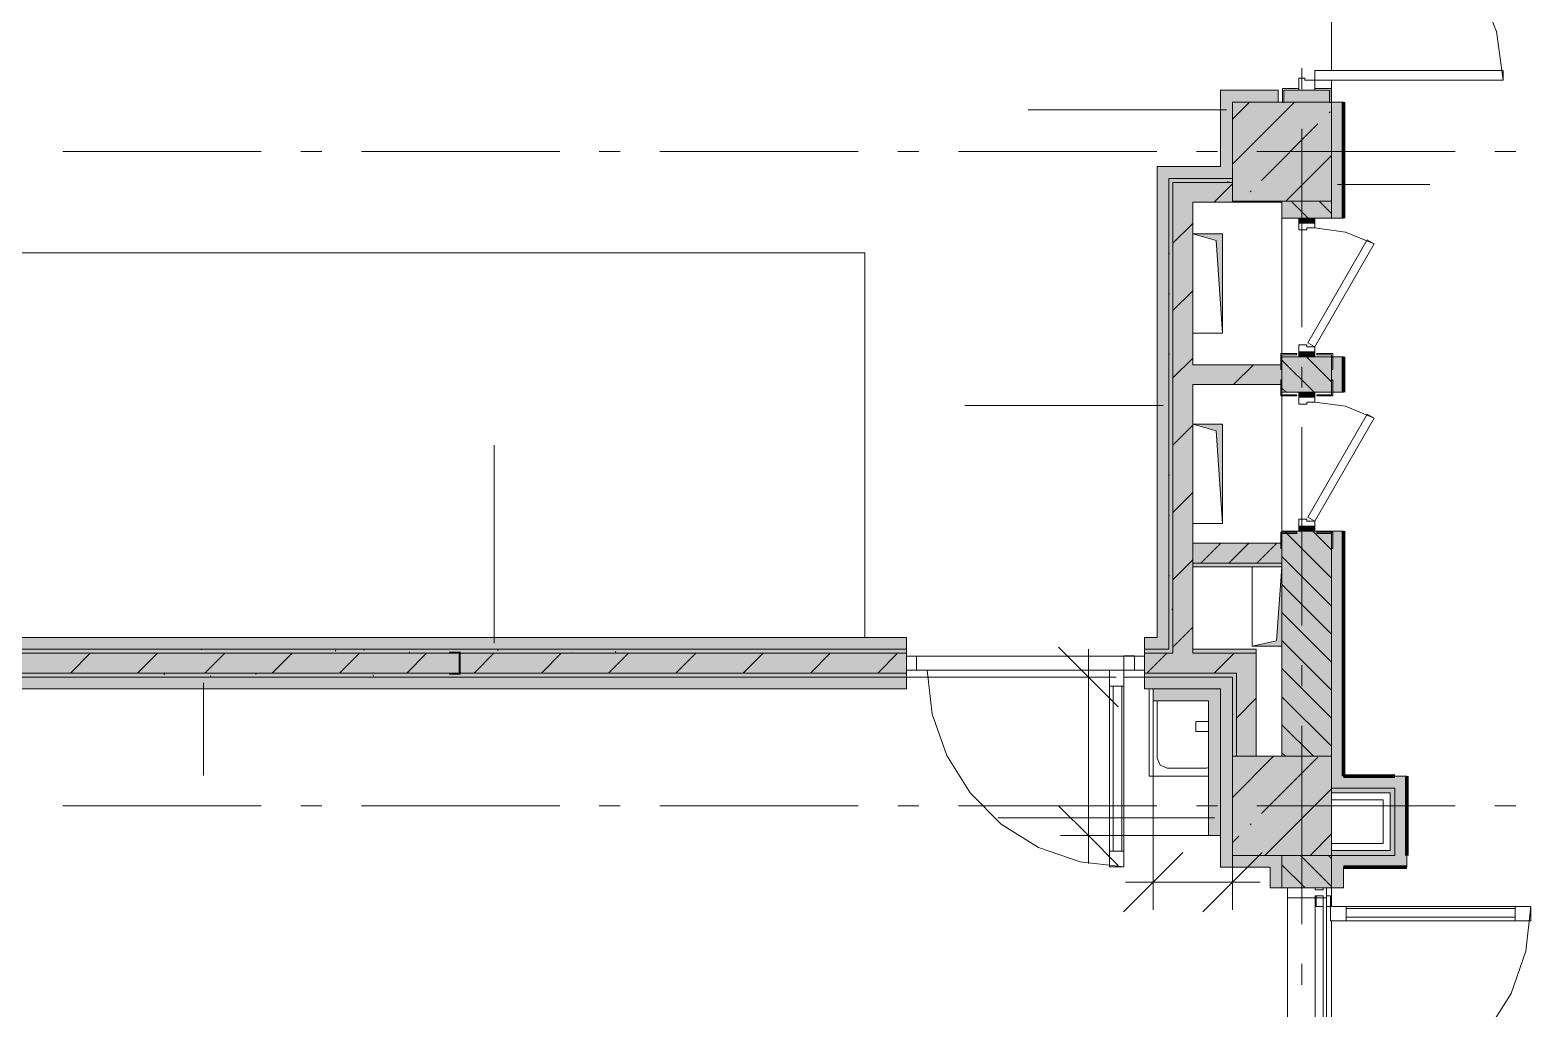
# Model space of a CAD drawing. Header units: millimetres. Extents: x -537608 to 253996, y -217170 to 186033.
# Drawn here: x -366877 to -359305, y -41225 to -36287 of the extents above; entities that cross this region are included whole.
import ezdxf

# ---------------------------------------------------------------- set-up
doc = ezdxf.new("R2010")
doc.units = ezdxf.units.MM
doc.layers.add('16) Лак 1.6м', color=160, linetype='Continuous', lineweight=90)
doc.layers.add('PDF _Геометрия', color=7, linetype='Continuous')
doc.layers.add('PDF _Сплошная заливка', color=7, linetype='Continuous', true_color=0xffffff)

msp = doc.modelspace()

# ---------------------------------------------------------------- hatches: boundary and pattern name
at = {"layer": 'PDF _Сплошная заливка', "transparency": 33554559}
h = msp.add_hatch(color=256, dxfattribs=at)
h.paths.add_polyline_path([(-360476.3682, -44350.6675), (-360311.3744, -44350.6675), (-360311.3744, -44200.6669), (-360561.3754, -44200.6669), (-360561.3754, -44350.6675)], flags=0)
h.paths.add_polyline_path([(-360396.373, -43500.6661), (-360311.3744, -43500.6661), (-360311.3744, -43305.6665), (-360561.3754, -43305.6665), (-360561.3754, -43500.6661), (-360476.3682, -43500.6661)], flags=0)
h.paths.add_polyline_path([(-360311.3744, -42605.6679), (-360311.3744, -41814.6659), (-360561.3754, -41814.6659), (-360561.3754, -42605.6679), (-360396.373, -42605.6679)], flags=0)
h.paths.add_polyline_path([(-360386.28, -40614.6673), (-360311.3744, -40614.6673), (-360311.3744, -40450.666), (-360561.3754, -40450.666), (-360561.3754, -40614.6673)], flags=0)
h.paths.add_polyline_path([(-360561.3754, -39950.666), (-360311.3744, -39950.666), (-360311.3744, -38814.666), (-360561.3754, -38814.666), (-360561.3754, -39616.9451)], flags=0)
h.paths.add_polyline_path([(-360476.3682, -38114.6652), (-360311.3744, -38114.6652), (-360311.3744, -37935.6664), (-360561.3754, -37935.6664), (-360561.3754, -38114.6652)], flags=0)
h.paths.add_polyline_path([(-360561.3754, -37235.6656), (-360311.3744, -37235.6656), (-360311.3744, -37150.6648), (-360561.3754, -37150.6648), (-360561.3754, -37155.6661)], flags=0)
h.paths.add_polyline_path([(-360381.3713, -34890.6654), (-360311.3744, -34888.6653), (-360311.3744, -31150.6649), (-360561.3754, -31150.6649), (-360559.3689, -34888.6653), (-360491.37, -34890.6654)], flags=0)
h.paths.add_polyline_path([(-360311.3744, -30650.665), (-360311.3744, -28150.6629), (-360561.3754, -28150.6629), (-360561.3754, -30650.665)], flags=0)
h.paths.add_polyline_path([(-360311.3744, -27650.6629), (-360311.3744, -22150.6621), (-360561.3754, -22150.6621), (-360561.3754, -27650.6629), (-360441.1028, -27650.6629)], flags=0)
h.paths.add_polyline_path([(-360311.3744, -21650.6621), (-360311.3744, -19150.661), (-360561.3754, -19150.661), (-360561.3754, -21650.6621), (-360528.5731, -21650.6621)], flags=0)
h.paths.add_polyline_path([(-360551.3685, -16890.6606), (-360311.3744, -16888.6605), (-360311.3744, -16151.0078), (-360561.3754, -16151.0078), (-360559.3689, -16888.6605), (-360551.3685, -16888.6605)], flags=0)
h.paths.add_polyline_path([(-360311.3744, -15651.0081), (-360311.3744, -10650.6589), (-360561.3754, -10650.6589), (-360561.3754, -15651.0081)], flags=0)
h.paths.add_polyline_path([(-360311.3744, -10150.6589), (-360313.3724, -9367.6587), (-360561.3754, -9367.6587), (-360561.3754, -10150.6589)], flags=0)
h.paths.add_polyline_path([(-360491.37, -7605.6587), (-360311.3744, -7603.6576), (-360311.3744, -7150.6582), (-360561.3754, -7150.6582), (-360559.3689, -7603.6576), (-360551.3685, -7605.6587)], flags=0)
at = {"layer": 'PDF _Сплошная заливка', "true_color": 0xff7d7d, "transparency": 33554559}
h = msp.add_hatch(color=11, dxfattribs=at)
h.paths.add_polyline_path([(-360251.3758, -40110.6671), (-360251.3758, -38814.666), (-360311.3744, -38814.666), (-360311.3744, -40110.6671)], flags=0)
h.paths.add_polyline_path([(-360251.3758, -38114.6652), (-360251.3758, -37935.6664), (-360311.3744, -37935.6664), (-360311.3744, -38114.6652)], flags=0)
h.paths.add_polyline_path([(-360311.3744, -37235.6656), (-360251.3758, -37235.6656), (-360251.3758, -36650.6648), (-360311.3744, -36650.6648), (-360311.3744, -37150.6648)], flags=0)
h.paths.add_polyline_path([(-360251.3758, -34890.6654), (-360251.3758, -28100.6648), (-360311.3744, -28100.6648), (-360311.3744, -34890.6654)], flags=0)
for points in [[(-360581.3721, -36650.6648), (-360581.3721, -36590.6662), (-360871.375, -36590.6662), (-360871.375, -36650.6648), (-360811.3679, -36650.6648)], [(-360871.375, -37035.6647), (-360871.375, -36975.6662), (-361191.373, -36975.6662), (-361191.373, -37035.6647), (-361131.3744, -37035.6647)], [(-360871.375, -40510.6667), (-360811.3679, -40510.6667), (-360811.3679, -39610.6671), (-360871.375, -39610.6671), (-360871.375, -40350.6655)], [(-359967.2978, -40450.666), (-359931.3693, -40450.666), (-359931.3693, -40050.6664), (-359991.3678, -40050.6664), (-359991.3678, -40450.666)], [(-360621.374, -40510.6667), (-360561.3754, -40510.6667), (-360561.3754, -40450.666), (-360811.3679, -40450.666), (-360811.3679, -40510.6667), (-360805.2708, -40510.6667)], [(-359931.3693, -40510.6667), (-359931.3693, -40450.666), (-360251.3758, -40450.666), (-360251.3758, -40510.6667), (-359967.2978, -40510.6667)]]:
    msp.add_hatch(color=11, dxfattribs=at).paths.add_polyline_path(points)
at = {"layer": 'PDF _Сплошная заливка', "transparency": 33554559}
for points in [[(-360811.3679, -37150.6648), (-360311.3744, -37150.6648), (-360313.3724, -36652.6649), (-360811.3679, -36650.6648), (-360811.3679, -37055.6657)], [(-361131.3744, -39410.6663), (-361111.3692, -39410.6663), (-361111.3692, -37035.6647), (-361131.3744, -37035.6647), (-361131.3744, -39260.952)], [(-360811.3679, -37055.6657), (-360811.3679, -37035.6647), (-361111.3692, -37035.6647), (-361111.3692, -37055.6657), (-361011.3687, -37055.6657)], [(-361111.3692, -39430.6651), (-361011.3687, -39430.6651), (-361011.3687, -37055.6657), (-361111.3692, -37055.6657), (-361111.3692, -39410.6663)], [(-360561.3754, -37155.6661), (-360561.3754, -37150.6648), (-360811.3679, -37150.6648), (-360811.3679, -37055.6657), (-361011.3687, -37055.6657), (-361011.3687, -37155.6661), (-360805.2708, -37155.6661)], [(-360561.3754, -38075.6666), (-360561.3754, -37975.6662), (-361011.3687, -37975.6662), (-361011.3687, -38075.6666), (-360805.2708, -38075.6666)], [(-361011.3687, -38975.6661), (-360561.3754, -38975.6661), (-360561.3754, -38875.6657), (-361011.3687, -38875.6657), (-361011.3687, -38904.9609)], [(-360588.873, -38995.6649), (-360561.3754, -38995.6649), (-360561.3754, -38975.6661), (-361011.3687, -38975.6661), (-361011.3687, -38995.6649), (-360805.2708, -38995.6649)], [(-360791.3712, -39950.666), (-360691.3709, -39950.666), (-360691.3709, -39430.6651), (-360791.3712, -39430.6651), (-360791.3712, -39616.9451)], [(-360805.2708, -39950.666), (-360791.3712, -39950.666), (-360791.3712, -39530.6655), (-360811.3679, -39530.6655), (-360811.3679, -39950.666)], [(-360386.28, -40450.666), (-360311.3744, -40450.666), (-360311.3744, -39950.666), (-360811.3679, -39950.666), (-360811.3679, -40450.666), (-360561.3754, -40450.666)]]:
    msp.add_hatch(color=256, dxfattribs=at).paths.add_polyline_path(points)
at = {"layer": 'PDF _Сплошная заливка', "true_color": 0xff7d7d, "transparency": 33554559}
h = msp.add_hatch(color=11, dxfattribs=at)
h.paths.add_polyline_path([(-362454.8558, -39410.6663), (-362454.8558, -39350.6655), (-368111.3732, -39350.6655), (-368111.3732, -39410.6663), (-363319.2067, -39410.6663)], flags=0)
h.paths.add_polyline_path([(-361191.373, -39410.6663), (-361191.373, -39350.6655), (-361254.8593, -39350.6655), (-361254.8593, -39410.6663), (-361224.2615, -39410.6663)], flags=0)
at = {"layer": 'PDF _Сплошная заливка', "transparency": 33554559}
h = msp.add_hatch(color=256, dxfattribs=at)
h.paths.add_polyline_path([(-360805.2708, -39430.6651), (-360691.3709, -39430.6651), (-360691.3709, -39410.6663), (-361011.3687, -39410.6663), (-361011.3687, -39430.6651), (-360811.3679, -39430.6651)], flags=0)
h.paths.add_polyline_path([(-362454.8558, -39430.6651), (-362454.8558, -39410.6663), (-368111.3732, -39410.6663), (-368111.3732, -39430.6651), (-363319.2067, -39430.6651)], flags=0)
h.paths.add_polyline_path([(-361254.8593, -39430.6651), (-361111.3692, -39430.6651), (-361111.3692, -39410.6663), (-361254.8593, -39410.6663)], flags=0)
h = msp.add_hatch(color=256, dxfattribs=at)
h.paths.add_polyline_path([(-361224.2615, -39530.6655), (-360791.3712, -39530.6655), (-360791.3712, -39430.6651), (-361254.8593, -39430.6651), (-361254.8593, -39530.6655)], flags=0)
h.paths.add_polyline_path([(-362454.8558, -39530.6655), (-362454.8558, -39430.6651), (-368111.3732, -39430.6651), (-368111.3732, -39530.6655), (-363319.2067, -39530.6655)], flags=0)
h = msp.add_hatch(color=256, dxfattribs=at)
h.paths.add_polyline_path([(-361224.2615, -39550.6664), (-360811.3679, -39550.6664), (-360811.3679, -39530.6655), (-361254.8593, -39530.6655), (-361254.8593, -39550.6664)], flags=0)
h.paths.add_polyline_path([(-362454.8558, -39550.6664), (-362454.8558, -39530.6655), (-367651.373, -39530.6655), (-367651.373, -39550.6664), (-363319.2067, -39550.6664)], flags=0)
h.paths.add_polyline_path([(-367751.3734, -39550.6664), (-367751.3734, -39530.6655), (-368111.3732, -39530.6655), (-368111.3732, -39550.6664), (-367928.0879, -39550.6664)], flags=0)
at = {"layer": 'PDF _Сплошная заливка', "true_color": 0xff7d7d, "transparency": 33554559}
h = msp.add_hatch(color=11, dxfattribs=at)
h.paths.add_polyline_path([(-360871.375, -39610.6671), (-360811.3679, -39610.6671), (-360811.3679, -39550.6664), (-361254.8593, -39550.6664), (-361254.8593, -39610.6671), (-360931.3736, -39610.6671)], flags=0)
h.paths.add_polyline_path([(-363319.2067, -39610.6671), (-362454.8558, -39610.6671), (-362454.8558, -39550.6664), (-367631.3763, -39550.6664), (-367631.3763, -39610.6671), (-366671.1156, -39610.6671)], flags=0)
at = {"layer": 'PDF _Сплошная заливка', "true_color": 0x77b143, "transparency": 33554559}
for points in [[(-360016.368, -40135.6672), (-359991.3678, -40135.6672), (-359991.3678, -40110.6671), (-360311.3744, -40110.6671), (-360311.3744, -40135.6672)], [(-360016.368, -40450.666), (-359991.3678, -40450.666), (-359991.3678, -40135.6672), (-360016.368, -40135.6672), (-360016.368, -40425.6658)], [(-360016.368, -40450.666), (-360016.368, -40425.6658), (-360311.3744, -40425.6658), (-360311.3744, -40450.666), (-360051.375, -40450.666)]]:
    msp.add_hatch(color=75, dxfattribs=at).paths.add_polyline_path(points)

# ---------------------------------------------------------------- linework, layer by layer
at = {"layer": '16) Лак 1.6м'}
for p, q in [((-360251.3758, -36650.6648), (-360251.3758, -37235.6656)), ((-360251.3758, -38114.6652), (-360251.3758, -37935.6664)), ((-360251.3758, -38814.666), (-360251.3758, -40050.6664)), ((-360251.3758, -40050.6664), (-359991.3678, -40050.6664)), ((-359931.3693, -40050.6664), (-359931.3693, -40450.666)), ((-359931.3693, -40510.6667), (-360251.3758, -40510.6667))]:
    msp.add_line(p, q, dxfattribs=at)
at = {"layer": 'PDF _Геометрия', "color": 9, "lineweight": 9, "true_color": 0xc0c0c0}
for p, q in [((-360311.3744, -36490.6658), (-360311.3744, -35050.6644)), ((-360311.3744, -35050.6644), (-360311.3744, -36490.6658)), ((-360311.3744, -36650.6648), (-360311.3744, -36540.666)), ((-360311.3744, -36540.666), (-360311.3744, -36650.6648)), ((-360561.3754, -37235.6656), (-360561.3754, -37918.8583)), ((-362664.855, -37410.6663), (-368051.3748, -37410.6663)), ((-362664.855, -39350.6655), (-362664.855, -37410.6663)), ((-360561.3754, -38132.8598), (-360561.3754, -38814.666)), ((-361430.859, -39550.6664), (-362454.8558, -39550.6664)), ((-362454.8558, -39550.6664), (-361430.859, -39550.6664)), ((-361254.8593, -39550.6664), (-361358.8556, -39550.6664)), ((-361358.8556, -39550.6664), (-361254.8593, -39550.6664)), ((-360311.3744, -40708.6674), (-360311.3744, -40614.6673)), ((-360311.3744, -40614.6673), (-360311.3744, -40708.6674)), ((-360311.3744, -41814.6659), (-360311.3744, -40780.6665)), ((-360311.3744, -40780.6665), (-360311.3744, -41814.6659))]:
    msp.add_line(p, q, dxfattribs=at)
at = {"layer": 'PDF _Геометрия', "lineweight": 9}
for p, q in [((-359478.7408, -36294.7879), (-359573.643, -36065.6662)), ((-359446.369, -36540.666), (-359478.7408, -36294.7879)), ((-359446.369, -36490.6658), (-360396.373, -36490.6658)), ((-360396.373, -36490.6658), (-360396.373, -36540.666)), ((-359446.369, -36540.666), (-359446.369, -36490.6658)), ((-360446.3732, -36530.6656), (-360476.3682, -36530.6656)), ((-360476.3682, -36530.6656), (-360476.3682, -36590.6662)), ((-360446.3732, -36540.666), (-360446.3732, -36530.6656)), ((-360396.373, -36540.666), (-360446.3732, -36540.666)), ((-360396.373, -36540.666), (-359446.369, -36540.666)), ((-360396.373, -36590.6662), (-360396.373, -36540.666)), ((-360871.375, -36650.6648), (-360871.375, -36590.6662)), ((-360871.375, -36590.6662), (-360581.3721, -36590.6662)), ((-360581.3721, -36590.6662), (-360581.3721, -36650.6648)), ((-360476.3682, -36582.6659), (-360559.3689, -36582.6659)), ((-360559.3689, -36582.6659), (-360559.3689, -36652.6649)), ((-360551.3685, -36652.6649), (-360551.3685, -36590.6662)), ((-360551.3685, -36590.6662), (-360476.3682, -36590.6662)), ((-360551.3685, -36590.6662), (-360551.3685, -36650.6648)), ((-360321.3727, -36590.6662), (-360551.3685, -36590.6662)), ((-360476.3682, -36590.6662), (-360476.3682, -36582.6659)), ((-360476.3682, -36590.6662), (-360396.373, -36590.6662)), ((-360313.3724, -36582.6659), (-360396.373, -36582.6659)), ((-360396.373, -36582.6659), (-360396.373, -36590.6662)), ((-360396.373, -36590.6662), (-360321.3727, -36590.6662)), ((-360321.3727, -36590.6662), (-360321.3727, -36652.6649)), ((-360321.3727, -36650.6648), (-360321.3727, -36590.6662)), ((-360313.3724, -36652.6649), (-360313.3724, -36582.6659)), ((-360841.3714, -36690.3244), (-361841.3757, -36690.3244)), ((-360871.375, -36975.6662), (-360871.375, -36650.6648)), ((-360811.3679, -36964.389), (-360497.648, -36650.6648)), ((-360811.3679, -36736.2899), (-360725.7492, -36650.6648)), ((-360559.1105, -36650.6648), (-360811.3679, -36650.6648)), ((-360811.3679, -36650.6648), (-360811.3679, -37035.6647)), ((-360581.3721, -36650.6648), (-360811.3679, -36650.6648)), ((-360811.3679, -36650.6648), (-360811.3679, -37035.6647)), ((-360559.3689, -36652.6649), (-360551.3685, -36652.6649)), ((-360551.3685, -36650.6648), (-360321.3727, -36650.6648)), ((-360322.9573, -36704.0731), (-360318.2208, -36699.3323)), ((-360321.3727, -36652.6649), (-360313.3724, -36652.6649)), ((-360311.3744, -37150.6648), (-360311.3744, -36650.6648)), ((-360311.3744, -36650.6648), (-360251.3758, -36650.6648)), ((-360311.3744, -37150.6648), (-360311.3744, -36650.6648)), ((-360665.1048, -37046.2206), (-360379.9847, -36761.0984)), ((-360541.4477, -37150.6648), (-360311.3744, -36920.585)), ((-361191.373, -37035.6647), (-361191.373, -36975.6662)), ((-361191.373, -36975.6662), (-360871.375, -36975.6662)), ((-361191.373, -39350.6655), (-361191.373, -37035.6647)), ((-361111.3692, -37035.6647), (-361131.3744, -37035.6647)), ((-361131.3744, -37035.6647), (-361131.3744, -39410.6663)), ((-360871.375, -37035.6647), (-361131.3744, -37035.6647)), ((-361131.3744, -37035.6647), (-361131.3744, -39410.6663)), ((-361011.3687, -37035.6647), (-361111.3692, -37035.6647)), ((-361011.3687, -37055.6657), (-361111.3692, -37055.6657)), ((-361111.3692, -37055.6657), (-361111.3692, -39410.6663)), ((-360811.3679, -37035.6647), (-361011.3687, -37035.6647)), ((-360811.3679, -37055.6657), (-361011.3687, -37055.6657)), ((-360904.1344, -37155.6661), (-360811.3679, -37062.9018)), ((-360811.3679, -37035.6647), (-360871.375, -37035.6647)), ((-360811.3679, -37035.6647), (-360811.3679, -37055.6657)), ((-360811.3679, -37055.6657), (-360811.3679, -37035.6647)), ((-360811.3679, -37055.6657), (-360811.3679, -37150.6648)), ((-360811.3679, -37150.6648), (-360811.3679, -37055.6657)), ((-360722.1323, -37103.246), (-360717.3871, -37098.5052)), ((-360281.3708, -37066.0644), (-359815.2217, -37066.0644)), ((-361011.3687, -37975.6662), (-361011.3687, -37155.6661)), ((-361011.3687, -37155.6661), (-360561.3754, -37155.6661)), ((-360811.3679, -37150.6648), (-360561.3754, -37150.6648)), ((-360561.3754, -37150.6648), (-360811.3679, -37150.6648)), ((-360564.7255, -37155.6661), (-360563.0461, -37153.9889)), ((-360311.3744, -37150.6648), (-360561.3754, -37150.6648)), ((-360561.3754, -37150.6648), (-360311.3744, -37150.6648)), ((-360561.3754, -37155.6661), (-360561.3754, -37150.6648)), ((-360561.3754, -37155.6661), (-360561.3754, -37235.6656)), ((-360429.9936, -37235.6656), (-360515.0008, -37150.6648)), ((-360311.3744, -37212.8701), (-360373.5775, -37150.6648)), ((-360313.3551, -37150.6648), (-360311.3744, -37148.6841)), ((-360311.3744, -37235.6656), (-360311.3744, -37150.6648)), ((-360311.3744, -37235.6656), (-360311.3744, -37150.6648)), ((-360561.3754, -37235.6656), (-360476.3682, -37235.6656)), ((-360396.373, -37235.6656), (-360476.3682, -37235.6656)), ((-360476.3682, -37235.6656), (-360476.3682, -37260.6657)), ((-360396.373, -37235.6656), (-360311.3744, -37235.6656)), ((-360396.373, -37260.6657), (-360396.373, -37235.6656)), ((-360251.3758, -37235.6656), (-360311.3744, -37235.6656)), ((-361111.3692, -37362.903), (-361011.3687, -37262.9026)), ((-360396.373, -37260.6657), (-360476.3682, -37260.6657)), ((-360476.3682, -37260.6657), (-360476.3682, -37295.6663)), ((-360476.3682, -37260.6657), (-360396.373, -37260.6657)), ((-360476.3682, -37295.6663), (-360436.3749, -37295.6663)), ((-360436.3749, -37295.6663), (-360436.3749, -37285.6658)), ((-360436.3749, -37285.6658), (-360396.373, -37285.6658)), ((-360396.373, -37285.6658), (-360396.373, -37260.6657)), ((-360396.373, -37285.6658), (-360241.0761, -37306.1102)), ((-360241.0761, -37306.1102), (-360096.3718, -37366.0507)), ((-360131.0085, -37346.0497), (-360431.0098, -37865.6653)), ((-360396.373, -37885.6662), (-360096.3718, -37366.0507)), ((-360096.3718, -37366.0507), (-360131.0085, -37346.0497)), ((-361111.3692, -37702.3142), (-361011.3687, -37602.3137)), ((-360436.3749, -37875.6657), (-360476.3682, -37875.6657)), ((-360476.3682, -37875.6657), (-360476.3682, -37910.6663)), ((-360476.3682, -37910.6663), (-360396.373, -37910.6663)), ((-360476.3682, -37910.6663), (-360476.3682, -37935.6664)), ((-360396.373, -37910.6663), (-360476.3682, -37910.6663)), ((-360436.3749, -37885.6662), (-360436.3749, -37875.6657)), ((-360396.373, -37885.6662), (-360436.3749, -37885.6662)), ((-360431.0098, -37865.6653), (-360396.373, -37885.6662)), ((-360396.373, -37910.6663), (-360396.373, -37885.6662)), ((-360396.373, -37935.6664), (-360396.373, -37910.6663)), ((-361111.3692, -38041.7252), (-361011.3687, -37941.7248)), ((-360561.3754, -37975.6662), (-361011.3687, -37975.6662)), ((-360805.8994, -38075.6666), (-360705.8989, -37975.6662)), ((-360476.3682, -37935.6664), (-360561.3754, -37935.6664)), ((-360561.3754, -37935.6664), (-360561.3754, -37975.6662)), ((-360399.525, -38114.6652), (-360561.3754, -37952.819)), ((-360561.3754, -38075.6666), (-360561.3754, -37975.6662)), ((-360476.3682, -37935.6664), (-360396.373, -37935.6664)), ((-360311.3744, -38061.3968), (-360437.1069, -37935.6664)), ((-360311.3744, -37935.6664), (-360396.373, -37935.6664)), ((-360311.3744, -38114.6652), (-360311.3744, -37935.6664)), ((-360251.3758, -37935.6664), (-360311.3744, -37935.6664)), ((-360311.3744, -37935.6664), (-360311.3744, -38114.6652)), ((-361011.3687, -38875.6657), (-361011.3687, -38075.6666)), ((-361011.3687, -38075.6666), (-360561.3754, -38075.6666)), ((-360561.3754, -38075.6666), (-360561.3754, -38114.6652)), ((-360540.9482, -38114.6652), (-360561.3754, -38094.2401)), ((-360561.3754, -38114.6652), (-360476.3682, -38114.6652)), ((-360396.373, -38114.6652), (-360476.3682, -38114.6652)), ((-360476.3682, -38114.6652), (-360476.3682, -38139.6653)), ((-360396.373, -38139.6653), (-360476.3682, -38139.6653)), ((-360476.3682, -38139.6653), (-360476.3682, -38174.6659)), ((-360476.3682, -38139.6653), (-360396.373, -38139.6653)), ((-360396.373, -38114.6652), (-360311.3744, -38114.6652)), ((-360396.373, -38139.6653), (-360396.373, -38114.6652)), ((-360396.373, -38164.6654), (-360396.373, -38139.6653)), ((-360311.3744, -38114.6652), (-360251.3758, -38114.6652)), ((-361161.3694, -38180.4831), (-362161.3737, -38180.4831)), ((-360476.3682, -38174.6659), (-360436.3749, -38174.6659)), ((-360436.3749, -38174.6659), (-360436.3749, -38164.6654)), ((-360436.3749, -38164.6654), (-360396.373, -38164.6654)), ((-360131.0085, -38225.0515), (-360431.0098, -38744.6649)), ((-360396.373, -38164.6654), (-360241.0761, -38185.1099)), ((-360241.0761, -38185.1099), (-360096.3718, -38245.0502)), ((-360096.3718, -38245.0502), (-360131.0085, -38225.0515)), ((-361111.3692, -38381.1364), (-361011.3687, -38281.136)), ((-360396.373, -38764.6658), (-360096.3718, -38245.0502)), ((-364536.1685, -39380.667), (-364536.1685, -38380.6649)), ((-361111.3692, -38720.5475), (-361011.3687, -38620.547)), ((-360436.3749, -38754.6654), (-360476.3682, -38754.6654)), ((-360476.3682, -38754.6654), (-360476.3682, -38789.6659)), ((-360436.3749, -38764.6658), (-360436.3749, -38754.6654)), ((-360396.373, -38764.6658), (-360436.3749, -38764.6658)), ((-360431.0098, -38744.6649), (-360396.373, -38764.6658)), ((-360396.373, -38789.6659), (-360396.373, -38764.6658)), ((-360476.3682, -38814.666), (-360561.3754, -38814.666)), ((-360561.3754, -38814.666), (-360561.3754, -38875.6657)), ((-360311.3744, -39051.3468), (-360548.053, -38814.666)), ((-360476.3682, -38789.6659), (-360396.373, -38789.6659)), ((-360476.3682, -38789.6659), (-360476.3682, -38814.666)), ((-360396.373, -38789.6659), (-360476.3682, -38789.6659)), ((-360476.3682, -38814.666), (-360396.373, -38814.666)), ((-360311.3744, -38909.9257), (-360406.6297, -38814.666)), ((-360396.373, -38814.666), (-360396.373, -38789.6659)), ((-360311.3744, -38814.666), (-360396.373, -38814.666)), ((-360311.3744, -39950.666), (-360311.3744, -38814.666)), ((-360311.3744, -38814.666), (-360251.3758, -38814.666)), ((-360311.3744, -39950.666), (-360311.3744, -38814.666)), ((-360561.3754, -38875.6657), (-361011.3687, -38875.6657)), ((-361011.3687, -38875.6657), (-361011.3687, -38975.6661)), ((-360970.5143, -38975.6661), (-360870.5138, -38875.6657)), ((-360829.091, -38975.6661), (-360729.0906, -38875.6657)), ((-360687.6678, -38975.6661), (-360587.6673, -38875.6657)), ((-360561.3754, -38975.6661), (-360561.3754, -38875.6657)), ((-361111.3692, -39059.9586), (-361011.3687, -38959.9582)), ((-360561.3754, -38975.6661), (-361011.3687, -38975.6661)), ((-361011.3687, -38975.6661), (-361011.3687, -38995.6649)), ((-360311.3744, -39192.7679), (-360561.3754, -38942.769)), ((-360561.3754, -38995.6649), (-360561.3754, -38975.6661)), ((-361011.3687, -39410.6663), (-361011.3687, -38995.6649)), ((-361011.3687, -38995.6649), (-360561.3754, -38995.6649)), ((-360311.3744, -39334.189), (-360561.3754, -39084.1901)), ((-360311.3744, -39475.6123), (-360561.3754, -39225.6112)), ((-362454.8558, -39350.6655), (-368111.3732, -39350.6655)), ((-362454.8558, -39410.6663), (-362454.8558, -39350.6655)), ((-361254.8593, -39410.6663), (-361254.8593, -39350.6655)), ((-361254.8593, -39350.6655), (-361191.373, -39350.6655)), ((-361111.3692, -39399.3697), (-361011.3687, -39299.3693)), ((-360311.3744, -39617.0334), (-360561.3754, -39367.0323)), ((-362454.8558, -39410.6663), (-368111.3732, -39410.6663)), ((-368111.3732, -39410.6663), (-362454.8558, -39410.6663)), ((-362454.8558, -39430.6651), (-368111.3732, -39430.6651)), ((-366673.2514, -39530.6655), (-366573.2509, -39430.6651)), ((-366333.8338, -39530.6655), (-366233.8334, -39430.6651)), ((-365994.4248, -39530.6655), (-365894.4244, -39430.6651)), ((-365655.0159, -39530.6655), (-365555.0155, -39430.6651)), ((-365315.6069, -39530.6655), (-365215.6065, -39430.6651)), ((-364976.1894, -39530.6655), (-364876.1889, -39430.6651)), ((-364636.7804, -39530.6655), (-364536.78, -39430.6651)), ((-364297.3714, -39530.6655), (-364197.371, -39430.6651)), ((-363957.9625, -39530.6655), (-363857.9621, -39430.6651)), ((-363618.5449, -39530.6655), (-363518.5445, -39430.6651)), ((-363279.1359, -39530.6655), (-363179.1355, -39430.6651)), ((-362939.727, -39530.6655), (-362839.7265, -39430.6651)), ((-362600.3094, -39530.6655), (-362500.309, -39430.6651)), ((-362454.8558, -39430.6651), (-362454.8558, -39410.6663)), ((-362454.8558, -39530.6655), (-362454.8558, -39430.6651)), ((-362404.8556, -39445.6668), (-362454.8558, -39445.6668)), ((-362454.8558, -39445.6668), (-362454.8558, -39515.6658)), ((-362404.8556, -39445.6668), (-361304.8595, -39445.6668)), ((-362404.8556, -39515.6658), (-362404.8556, -39445.6668)), ((-361538.2053, -40490.6657), (-361538.2053, -39410.6663)), ((-361358.8556, -39516.667), (-361358.8556, -39444.6657)), ((-361358.8556, -39444.6657), (-361304.8595, -39444.6657)), ((-361304.8595, -39444.6657), (-361358.8556, -39444.6657)), ((-361358.8556, -39444.6657), (-361358.8556, -39516.667)), ((-361254.8593, -39445.6668), (-361304.8595, -39445.6668)), ((-361304.8595, -39445.6668), (-361304.8595, -39515.6658)), ((-361191.373, -39410.6663), (-361254.8593, -39410.6663)), ((-361254.8593, -39410.6663), (-361254.8593, -39430.6651)), ((-361191.373, -39410.6663), (-361254.8593, -39410.6663)), ((-361111.3692, -39430.6651), (-361254.8593, -39430.6651)), ((-361254.8593, -39430.6651), (-361254.8593, -39530.6655)), ((-361254.8593, -39515.6658), (-361254.8593, -39445.6668)), ((-361242.665, -39530.6655), (-361142.6645, -39430.6651)), ((-361131.3744, -39410.6663), (-361191.373, -39410.6663)), ((-361131.3744, -39410.6663), (-361191.373, -39410.6663)), ((-361111.3692, -39410.6663), (-361111.3692, -39430.6651)), ((-361011.3687, -39430.6651), (-361011.3687, -39410.6663)), ((-360811.3679, -39410.6663), (-361011.3687, -39410.6663)), ((-360811.3679, -39430.6651), (-361011.3687, -39430.6651)), ((-360903.256, -39530.6655), (-360803.2556, -39430.6651)), ((-360791.3712, -39410.6663), (-360811.3679, -39410.6663)), ((-360791.3712, -39430.6651), (-360811.3679, -39430.6651)), ((-360691.3709, -39410.6663), (-360791.3712, -39410.6663)), ((-360691.3709, -39430.6651), (-360791.3712, -39430.6651)), ((-360691.3709, -39430.6651), (-360691.3709, -39410.6663)), ((-360691.3709, -39950.666), (-360691.3709, -39430.6651)), ((-360561.3754, -39395.6666), (-360561.3754, -39950.666)), ((-362454.8558, -39515.6658), (-362404.8556, -39515.6658)), ((-362404.8556, -39515.6658), (-361304.8595, -39515.6658)), ((-362325.98, -39737.4073), (-362350.8595, -39516.667)), ((-361430.859, -39516.667), (-361358.8556, -39516.667)), ((-361430.859, -40508.6665), (-361430.859, -39516.667)), ((-361430.859, -39516.667), (-361430.859, -40508.6665)), ((-361358.8556, -39516.667), (-361430.859, -39516.667)), ((-361358.8556, -39516.667), (-361358.8556, -40508.6665)), ((-361358.8556, -40508.6665), (-361358.8556, -39516.667)), ((-361358.8556, -39516.667), (-361304.8595, -39516.667)), ((-361304.8595, -39516.667), (-361358.8556, -39516.667)), ((-361358.8556, -39516.667), (-361358.8556, -40508.6665)), ((-361304.8595, -39515.6658), (-361254.8593, -39515.6658)), ((-360311.3744, -39758.4545), (-360561.3754, -39508.4534)), ((-362454.8558, -39530.6655), (-367651.373, -39530.6655)), ((-367631.3763, -39550.6664), (-362454.8558, -39550.6664)), ((-362454.8558, -39550.6664), (-367631.3763, -39550.6664)), ((-366002.2272, -39580.6657), (-366002.2272, -40046.8169)), ((-362454.8558, -39550.6664), (-362454.8558, -39530.6655)), ((-362454.8558, -39610.6671), (-362454.8558, -39550.6664)), ((-361750.3402, -39550.6664), (-361538.2053, -39550.6664)), ((-361538.2053, -39550.6664), (-361398.203, -39550.6664)), ((-361358.8556, -39596.6664), (-361430.859, -39596.6664)), ((-361412.8517, -40428.6671), (-361412.8517, -39596.6664)), ((-361368.8539, -40428.6671), (-361368.8539, -39596.6664)), ((-361254.8593, -39530.6655), (-361254.8593, -39550.6664)), ((-360811.3679, -39530.6655), (-361254.8593, -39530.6655)), ((-361254.8593, -39550.6664), (-360811.3679, -39550.6664)), ((-360811.3679, -39550.6664), (-361254.8593, -39550.6664)), ((-361254.8593, -39550.6664), (-361254.8593, -39610.6671)), ((-360791.3712, -39530.6655), (-360811.3679, -39530.6655)), ((-360811.3679, -39550.6664), (-360811.3679, -39950.666)), ((-360811.3679, -39610.6671), (-360811.3679, -39550.6664)), ((-360791.3712, -39950.666), (-360791.3712, -39530.6655)), ((-367571.3693, -39610.6671), (-362454.8558, -39610.6671)), ((-361254.8593, -39610.6671), (-361211.3696, -39610.6671)), ((-361211.3696, -39610.6671), (-360931.3736, -39610.6671)), ((-361211.3696, -39670.6657), (-361211.3696, -39610.6671)), ((-361211.3696, -39610.6671), (-360931.3736, -39610.6671)), ((-360931.3736, -39670.6657), (-361211.3696, -39670.6657)), ((-361211.3696, -39670.6657), (-361211.3696, -40585.8241)), ((-360931.3736, -39610.6671), (-360871.375, -39610.6671)), ((-360931.3736, -40350.6655), (-360931.3736, -39670.6657)), ((-360871.375, -39610.6671), (-360871.375, -40350.6655)), ((-360871.375, -39610.6671), (-360871.375, -40350.6655)), ((-360811.3679, -40450.666), (-360811.3679, -39610.6671)), ((-360791.3712, -39758.194), (-360691.3709, -39658.1936)), ((-360311.3744, -39899.8757), (-360561.3754, -39649.8745)), ((-362252.6159, -39947.0791), (-362325.98, -39737.4073)), ((-360402.0051, -39950.666), (-360561.3754, -39791.2978)), ((-362134.4359, -40135.1677), (-362252.6159, -39947.0791)), ((-360811.3679, -40157.7673), (-360604.2709, -39950.666)), ((-360561.3754, -39950.666), (-360811.3679, -39950.666)), ((-360811.3679, -39950.666), (-360811.3679, -40450.666)), ((-360811.3679, -39950.666), (-360791.3712, -39950.666)), ((-360791.3712, -39950.666), (-360691.3709, -39950.666)), ((-360665.1048, -40239.6011), (-360379.9847, -39954.4767)), ((-360543.4198, -39950.666), (-360561.3754, -39932.7189)), ((-360561.3754, -39950.666), (-360311.3744, -39950.666)), ((-360311.3744, -39950.666), (-360561.3754, -39950.666)), ((-360311.3744, -40110.6671), (-360311.3744, -39950.666)), ((-360311.3744, -40450.666), (-360311.3744, -39950.666)), ((-359991.3678, -40050.6664), (-359931.3693, -40050.6664)), ((-360648.0706, -40450.666), (-360311.3744, -40113.9654)), ((-360251.3758, -40110.6671), (-360311.3744, -40110.6671)), ((-359991.3678, -40110.6671), (-360311.3744, -40110.6671)), ((-360311.3744, -40110.6671), (-360311.3744, -40135.6672)), ((-359991.3678, -40110.6671), (-360251.3758, -40110.6671)), ((-359991.3678, -40450.666), (-359991.3678, -40110.6671)), ((-359991.3678, -40135.6672), (-359991.3678, -40110.6671)), ((-361977.3563, -40292.243), (-362134.4359, -40135.1677)), ((-360311.3744, -40135.6672), (-360311.3744, -40170.6656)), ((-360016.368, -40135.6672), (-360311.3744, -40135.6672)), ((-360311.3744, -40170.6656), (-360051.375, -40170.6656)), ((-360051.375, -40170.6656), (-360051.375, -40390.6653)), ((-360016.368, -40170.6656), (-360016.368, -40135.6672)), ((-360016.368, -40425.6658), (-360016.368, -40170.6656)), ((-359991.3678, -40170.6656), (-359991.3678, -40135.6672)), ((-359991.3678, -40450.666), (-359991.3678, -40170.6656)), ((-360901.37, -40260.4051), (-361995.3895, -40260.4051)), ((-361789.2657, -40410.4272), (-361977.3563, -40292.243)), ((-361538.2053, -40350.6655), (-361678.2076, -40350.6655)), ((-360931.3736, -40350.6655), (-361538.2053, -40350.6655)), ((-360871.375, -40350.6655), (-360931.3736, -40350.6655)), ((-360871.375, -40350.6655), (-360871.375, -40510.6667)), ((-360811.3679, -40385.8663), (-360779.1511, -40353.6495)), ((-360722.1323, -40296.6264), (-360717.3871, -40291.8834)), ((-360419.978, -40450.666), (-360311.3744, -40342.0645)), ((-361579.5937, -40483.7956), (-361789.2657, -40410.4272)), ((-361358.8556, -40428.6671), (-361430.859, -40428.6671)), ((-360051.375, -40390.6653), (-360311.3744, -40390.6653)), ((-360311.3744, -40390.6653), (-360311.3744, -40425.6658)), ((-360311.3744, -40425.6658), (-360311.3744, -40450.666)), ((-360311.3744, -40425.6658), (-360051.375, -40425.6658)), ((-360051.375, -40425.6658), (-360016.368, -40425.6658)), ((-361358.8556, -40508.6665), (-361579.5937, -40483.7956)), ((-360811.3679, -40450.666), (-360561.3754, -40450.666)), ((-360561.3754, -40450.666), (-360811.3679, -40450.666)), ((-360811.3679, -40450.666), (-360811.3679, -40585.8241)), ((-360561.3754, -40450.666), (-360311.3744, -40450.666)), ((-360311.3744, -40450.666), (-360561.3754, -40450.666)), ((-360561.3754, -40450.666), (-360561.3754, -40510.6667)), ((-360561.3754, -40510.6667), (-360561.3754, -40450.666)), ((-360445.1073, -40614.6673), (-360561.3754, -40498.4034)), ((-360311.3744, -40606.9834), (-360467.6875, -40450.666)), ((-360311.3744, -40465.5601), (-360326.2642, -40450.666)), ((-360311.3744, -40614.6673), (-360311.3744, -40450.666)), ((-360311.3744, -40450.666), (-360251.3758, -40450.666)), ((-360311.3744, -40614.6673), (-360311.3744, -40450.666)), ((-360311.3744, -40450.666), (-360051.375, -40450.666)), ((-360251.3758, -40450.666), (-359991.3678, -40450.666)), ((-360051.375, -40450.666), (-360016.368, -40450.666)), ((-360016.368, -40450.666), (-359991.3678, -40450.666)), ((-359931.3693, -40450.666), (-359931.3693, -40510.6667)), ((-361358.8556, -40508.6665), (-361430.859, -40508.6665)), ((-361430.859, -40508.6665), (-361358.8556, -40508.6665)), ((-360871.375, -40510.6667), (-360811.3679, -40510.6667)), ((-360811.3679, -40510.6667), (-360621.374, -40510.6667)), ((-360621.374, -40510.6667), (-360621.374, -40614.6673)), ((-360561.3754, -40510.6667), (-360561.3754, -40614.6673)), ((-360561.3754, -40614.6673), (-360561.3754, -40510.6667)), ((-360251.3758, -40510.6667), (-360251.3758, -40614.6673)), ((-361351.3719, -40585.8241), (-360671.3742, -40585.8241)), ((-361211.3696, -40585.8241), (-361211.3696, -40725.8243)), ((-360811.3679, -40585.8241), (-360811.3679, -40725.8243)), ((-360621.374, -40614.6673), (-360561.3754, -40614.6673)), ((-360561.3754, -40614.6673), (-360311.3744, -40614.6673)), ((-360393.3675, -40614.6673), (-360533.3698, -40614.6673)), ((-360533.3698, -40614.6673), (-360533.3698, -40664.6653)), ((-360393.3675, -40624.6656), (-360393.3675, -40614.6673)), ((-360353.3742, -40624.6656), (-360393.3675, -40624.6656)), ((-360393.3675, -40664.6653), (-360393.3675, -40654.667)), ((-360393.3675, -40654.667), (-360353.3742, -40654.667)), ((-360389.3716, -40708.6674), (-360389.3716, -40654.667)), ((-360389.3716, -40654.667), (-360389.3716, -40708.6674)), ((-360336.3745, -40614.6673), (-360353.3742, -40614.6673)), ((-360353.3742, -40614.6673), (-360353.3742, -40624.6656)), ((-360353.3742, -40654.667), (-360353.3742, -40664.6653)), ((-360336.3745, -40664.6653), (-360336.3745, -40614.6673)), ((-360317.3682, -40654.667), (-360336.3745, -40654.667)), ((-360336.3745, -40654.667), (-360317.3682, -40654.667)), ((-360317.3682, -40708.6674), (-360317.3682, -40654.667)), ((-360317.3682, -40654.667), (-360317.3682, -40708.6674)), ((-360251.3758, -40614.6673), (-360311.3744, -40614.6673)), ((-360533.3698, -41764.6657), (-360533.3698, -40664.6653)), ((-360533.3698, -40664.6653), (-360393.3675, -40664.6653)), ((-360393.3675, -40664.6653), (-360353.3742, -40664.6653)), ((-360393.3675, -41764.6657), (-360393.3675, -40664.6653)), ((-360353.3742, -40708.6674), (-360389.3716, -40708.6674)), ((-360389.3716, -40708.6674), (-360353.3742, -40708.6674)), ((-360353.3742, -40664.6653), (-360353.3742, -41764.6657)), ((-360353.3742, -40664.6653), (-360336.3745, -40664.6653)), ((-360336.3745, -41764.6657), (-360336.3745, -40664.6653)), ((-360317.3682, -40708.6674), (-360336.3745, -40708.6674)), ((-360336.3745, -40708.6674), (-360317.3682, -40708.6674)), ((-360317.3682, -40780.6665), (-360317.3682, -40708.6674)), ((-360317.3682, -40708.6674), (-359305.3677, -40708.6674)), ((-359305.3677, -40708.6674), (-360317.3682, -40708.6674)), ((-360317.3682, -40708.6674), (-360317.3682, -40780.6665)), ((-360317.3682, -40708.6674), (-359305.3677, -40708.6674)), ((-360237.373, -40708.6674), (-360237.373, -40780.6665)), ((-359385.3715, -40718.6658), (-360237.373, -40718.6658)), ((-359385.3715, -40708.6674), (-359385.3715, -40780.6665)), ((-359305.3677, -40708.6674), (-359330.7467, -40933.8579)), ((-359305.3677, -40708.6674), (-359305.3677, -40780.6665)), ((-359305.3677, -40780.6665), (-359305.3677, -40708.6674)), ((-359305.3677, -40780.6665), (-360317.3682, -40780.6665)), ((-360317.3682, -40780.6665), (-359305.3677, -40780.6665)), ((-359385.3715, -40762.6656), (-360237.373, -40762.6656)), ((-359330.7467, -40933.8579), (-359405.592, -41147.756)), ((-359405.592, -41147.756), (-359526.1574, -41339.6381))]:
    msp.add_line(p, q, dxfattribs=at)
at = {"layer": 'PDF _Геометрия', "color": 253, "lineweight": 9, "true_color": 0xaaaaaa}
for p, q in [((-360461.375, -36585.2559), (-360461.375, -36479.421)), ((-360461.375, -37785.2567), (-360461.375, -36785.2546)), ((-365710.8635, -36900.6659), (-366710.8678, -36900.6659)), ((-365405.032, -36900.6659), (-365510.8713, -36900.6659)), ((-364205.0356, -36900.6659), (-365205.0312, -36900.6659)), ((-363899.2041, -36900.6659), (-364005.0347, -36900.6659)), ((-362699.1989, -36900.6659), (-363699.2032, -36900.6659)), ((-362393.3674, -36900.6659), (-362499.1981, -36900.6659)), ((-361193.3623, -36900.6659), (-362193.3666, -36900.6659)), ((-360887.5308, -36900.6659), (-360993.37, -36900.6659)), ((-359687.5343, -36900.6659), (-360687.5299, -36900.6659)), ((-359381.7028, -36900.6659), (-359487.5335, -36900.6659)), ((-360861.3681, -37315.6651), (-361011.3687, -37315.6651)), ((-361011.3687, -37315.6651), (-361011.3687, -37815.6651)), ((-360893.8691, -37348.166), (-361011.3687, -37315.6651)), ((-360861.3681, -37815.6651), (-360861.3681, -37315.6651)), ((-360861.3681, -37815.6651), (-360893.8691, -37348.166)), ((-361011.3687, -37815.6651), (-360861.3681, -37815.6651)), ((-360461.375, -38091.0882), (-360461.375, -37985.2554)), ((-360861.3681, -38275.6652), (-361011.3687, -38275.6652)), ((-361011.3687, -38275.6652), (-361011.3687, -38775.6652)), ((-360893.8691, -38308.1663), (-361011.3687, -38275.6652)), ((-360861.3681, -38775.6652), (-360893.8691, -38308.1663)), ((-360861.3681, -38775.6652), (-360861.3681, -38275.6652)), ((-360461.375, -39291.089), (-360461.375, -38291.089)), ((-361011.3687, -38775.6652), (-360861.3681, -38775.6652)), ((-360561.3754, -38995.6649), (-360711.3675, -38995.6649)), ((-360711.3675, -38995.6649), (-360711.3675, -39395.6666)), ((-360588.873, -39368.1669), (-360561.3754, -38995.6649)), ((-360561.3754, -39395.6666), (-360561.3754, -38995.6649)), ((-360711.3675, -39395.6666), (-360588.873, -39368.1669)), ((-360711.3675, -39395.6666), (-360561.3754, -39395.6666)), ((-360461.375, -39596.9227), (-360461.375, -39491.0899)), ((-361231.3749, -40050.7008), (-361231.3749, -39610.6671)), ((-361191.373, -39670.6657), (-361191.373, -39960.7009)), ((-360931.3736, -39775.6997), (-360996.3842, -39775.6997)), ((-360996.3842, -39775.6997), (-360996.3842, -39825.6999)), ((-360996.3842, -39825.6999), (-360931.3736, -39825.6999)), ((-360461.375, -40796.9235), (-360461.375, -39796.9235)), ((-361191.373, -39960.7009), (-361176.7242, -39996.0545)), ((-360931.3736, -40050.7008), (-361231.3749, -40050.7008)), ((-361176.7242, -39996.0545), (-361141.3728, -40010.699)), ((-361141.3728, -40010.699), (-360941.3719, -40010.699)), ((-360941.3719, -40010.699), (-360931.3736, -40006.5589)), ((-366710.8678, -40200.6671), (-365710.8635, -40200.6671)), ((-365510.8713, -40200.6671), (-365405.032, -40200.6671)), ((-365205.0312, -40200.6671), (-364205.0356, -40200.6671)), ((-364005.0347, -40200.6671), (-363899.2041, -40200.6671)), ((-363699.2032, -40200.6671), (-362699.1989, -40200.6671)), ((-362499.1981, -40200.6671), (-362393.3674, -40200.6671)), ((-362193.3666, -40200.6671), (-361193.3623, -40200.6671)), ((-360993.37, -40200.6671), (-360887.5308, -40200.6671)), ((-360687.5299, -40200.6671), (-359687.5343, -40200.6671)), ((-359487.5335, -40200.6671), (-359381.7028, -40200.6671)), ((-360461.375, -41102.7571), (-360461.375, -40996.9222))]:
    msp.add_line(p, q, dxfattribs=at)
at = {"layer": 'PDF _Геометрия', "color": 8, "lineweight": 9, "true_color": 0x787878}
for p, q in [((-360833.5089, -37055.6657), (-360836.2216, -37050.955)), ((-361131.3744, -37414.5072), (-361129.4626, -37414.5072)), ((-361131.3744, -37617.7073), (-361129.4626, -37617.7073)), ((-361131.3744, -37922.5075), (-361129.4626, -37922.5075)), ((-361131.3744, -38532.108), (-361129.4626, -38532.108)), ((-361131.3744, -38735.3081), (-361129.4626, -38735.3081)), ((-361131.3744, -39040.1083), (-361129.4626, -39040.1083)), ((-361113.1174, -39212.9605), (-361116.476, -39207.1539)), ((-366010.1069, -39410.6663), (-366011.4418, -39412.9807)), ((-365333.8812, -39420.7851), (-365337.2398, -39414.9787)), ((-365188.9701, -39410.8213), (-365192.3201, -39416.6278)), ((-364962.1952, -39424.4322), (-364965.5452, -39430.2409)), ((-364514.7681, -39417.1381), (-364518.1182, -39411.3315)), ((-364143.0735, -39428.0793), (-364144.572, -39430.6651)), ((-363922.4215, -39427.1019), (-363925.7801, -39421.2954)), ((-366197.6724, -39532.3491), (-366201.031, -39538.1577)), ((-365963.4137, -39549.6093), (-365966.7637, -39543.8028)), ((-365736.6387, -39535.9962), (-365739.7131, -39530.6655)), ((-365144.292, -39545.9622), (-365147.6507, -39540.1535)), ((-364788.891, -39530.6655), (-364789.5713, -39531.8388)), ((-364554.994, -39550.6664), (-364555.304, -39550.1196)), ((-360808.3194, -39740.8907), (-360811.3679, -39735.6031))]:
    msp.add_line(p, q, dxfattribs=at)
at = {"layer": 'PDF _Геометрия', "color": 253, "lineweight": 20, "true_color": 0xaaaaaa}
for p, q in [((-360486.3751, -37918.8583), (-360567.3693, -37918.8583)), ((-360567.3693, -37918.8583), (-360567.3693, -37999.8589)), ((-360561.3754, -37924.8586), (-360486.3751, -37924.8586)), ((-360561.3754, -37999.8589), (-360561.3754, -37924.8586)), ((-360486.3751, -37924.8586), (-360486.3751, -37918.8583)), ((-360386.3747, -37918.8583), (-360386.3747, -37924.8586)), ((-360305.3719, -37918.8583), (-360386.3747, -37918.8583)), ((-360386.3747, -37924.8586), (-360311.3744, -37924.8586)), ((-360311.3744, -37924.8586), (-360311.3744, -37999.8589)), ((-360305.3719, -37999.8589), (-360305.3719, -37918.8583)), ((-360567.3693, -37999.8589), (-360561.3754, -37999.8589)), ((-360311.3744, -37999.8589), (-360305.3719, -37999.8589)), ((-360561.3754, -38051.8592), (-360567.3693, -38051.8592)), ((-360567.3693, -38051.8592), (-360567.3693, -38132.8598)), ((-360561.3754, -38126.8595), (-360561.3754, -38051.8592)), ((-360305.3719, -38051.8592), (-360311.3744, -38051.8592)), ((-360311.3744, -38051.8592), (-360311.3744, -38126.8595)), ((-360305.3719, -38132.8598), (-360305.3719, -38051.8592)), ((-360567.3693, -38132.8598), (-360486.3751, -38132.8598)), ((-360486.3751, -38126.8595), (-360561.3754, -38126.8595)), ((-360486.3751, -38132.8598), (-360486.3751, -38126.8595)), ((-360386.3747, -38126.8595), (-360386.3747, -38132.8598)), ((-360311.3744, -38126.8595), (-360386.3747, -38126.8595)), ((-360386.3747, -38132.8598), (-360305.3719, -38132.8598)), ((-360486.3751, -38820.8601), (-360567.3693, -38820.8601)), ((-360567.3693, -38820.8601), (-360567.3693, -38901.8586)), ((-360561.3754, -38826.8604), (-360486.3751, -38826.8604)), ((-360561.3754, -38901.8586), (-360561.3754, -38826.8604)), ((-360486.3751, -38826.8604), (-360486.3751, -38820.8601)), ((-360386.3747, -38820.8601), (-360386.3747, -38826.8604)), ((-360305.3719, -38820.8601), (-360386.3747, -38820.8601)), ((-360386.3747, -38826.8604), (-360311.3744, -38826.8604)), ((-360311.3744, -38826.8604), (-360311.3744, -38901.8586)), ((-360305.3719, -38901.8586), (-360305.3719, -38820.8601)), ((-360567.3693, -38901.8586), (-360561.3754, -38901.8586)), ((-360311.3744, -38901.8586), (-360305.3719, -38901.8586)), ((-364706.5361, -39425.6659), (-364761.5398, -39425.6659)), ((-364761.5398, -39425.6659), (-364761.5398, -39430.6651)), ((-364761.5398, -39430.6651), (-364711.5396, -39430.6651)), ((-364711.5396, -39430.6651), (-364711.5396, -39530.6655)), ((-364706.5361, -39535.6668), (-364706.5361, -39425.6659)), ((-364711.5396, -39530.6655), (-364761.5398, -39530.6655)), ((-364761.5398, -39530.6655), (-364761.5398, -39535.6668)), ((-364761.5398, -39535.6668), (-364706.5361, -39535.6668))]:
    msp.add_line(p, q, dxfattribs=at)
at = {"layer": 'PDF _Геометрия', "lineweight": 20}
for p, q in [((-361688.206, -39400.6658), (-361538.2053, -39550.6664)), ((-361538.2053, -39550.6664), (-361388.2047, -39700.6671)), ((-361688.206, -40200.6671), (-361538.2053, -40350.6655)), ((-361538.2053, -40350.6655), (-361388.2047, -40500.6662)), ((-361061.369, -40435.8235), (-361211.3696, -40585.8241)), ((-360661.3759, -40435.8235), (-360811.3679, -40585.8241)), ((-361211.3696, -40585.8241), (-361361.3703, -40735.8248)), ((-360811.3679, -40585.8241), (-360961.3685, -40735.8248))]:
    msp.add_line(p, q, dxfattribs=at)
at = {"layer": 'PDF _Сплошная заливка', "color": 7, "lineweight": 35, "true_color": 0xf4f4f4, "transparency": 33554559}
for points in [[(-360551.3685, -36650.6648), (-360321.3727, -36650.6648), (-360551.3685, -36590.6662), (-360321.3727, -36590.6662)], [(-360476.3682, -37260.6657), (-360396.373, -37260.6657), (-360476.3682, -37235.6656), (-360396.373, -37235.6656)], [(-360396.373, -37935.6664), (-360396.373, -37910.6663), (-360476.3682, -37935.6664), (-360476.3682, -37910.6663)], [(-360476.3682, -38139.6653), (-360396.373, -38139.6653), (-360476.3682, -38114.6652), (-360396.373, -38114.6652)], [(-360396.373, -38814.666), (-360396.373, -38789.6659), (-360476.3682, -38814.666), (-360476.3682, -38789.6659)]]:
    msp.add_solid(points, dxfattribs=at)
at = {"layer": 'PDF _Сплошная заливка', "color": 11, "lineweight": 35, "true_color": 0xff7d7d, "transparency": 33554559}
for points in [[(-360811.3679, -37035.6647), (-360811.3679, -36650.6648), (-360871.375, -37035.6647), (-360871.375, -36650.6648)], [(-361131.3744, -39410.6663), (-361131.3744, -37035.6647), (-361191.373, -39410.6663), (-361191.373, -37035.6647)], [(-359991.3678, -40110.6671), (-359991.3678, -40050.6664), (-360251.3758, -40110.6671), (-360251.3758, -40050.6664)], [(-360251.3758, -40614.6673), (-360251.3758, -40450.666), (-360311.3744, -40614.6673), (-360311.3744, -40450.666)], [(-360561.3754, -40614.6673), (-360561.3754, -40510.6667), (-360621.374, -40614.6673), (-360621.374, -40510.6667)]]:
    msp.add_solid(points, dxfattribs=at)
at = {"layer": 'PDF _Сплошная заливка', "color": 254, "lineweight": 35, "true_color": 0xe2e2e2, "transparency": 33554559}
for points in [[(-360861.3681, -37815.6651), (-360861.3681, -37315.6651), (-360893.8691, -37348.166), (-361011.3687, -37315.6651)], [(-360861.3681, -38775.6652), (-360861.3681, -38275.6652), (-360893.8691, -38308.1663), (-361011.3687, -38275.6652)], [(-360561.3754, -39395.6666), (-360561.3754, -38995.6649), (-360711.3675, -39395.6666), (-360588.873, -39368.1669)]]:
    msp.add_solid(points, dxfattribs=at)
at = {"layer": 'PDF _Сплошная заливка', "color": 63, "lineweight": 35, "true_color": 0xbce362, "transparency": 33554559}
for points in [[(-360931.3736, -39670.6657), (-360931.3736, -39610.6671), (-361211.3696, -39670.6657), (-361211.3696, -39610.6671)], [(-360871.375, -40350.6655), (-360871.375, -39610.6671), (-360931.3736, -40350.6655), (-360931.3736, -39610.6671)]]:
    msp.add_solid(points, dxfattribs=at)

doc.saveas('drawing.dxf')
